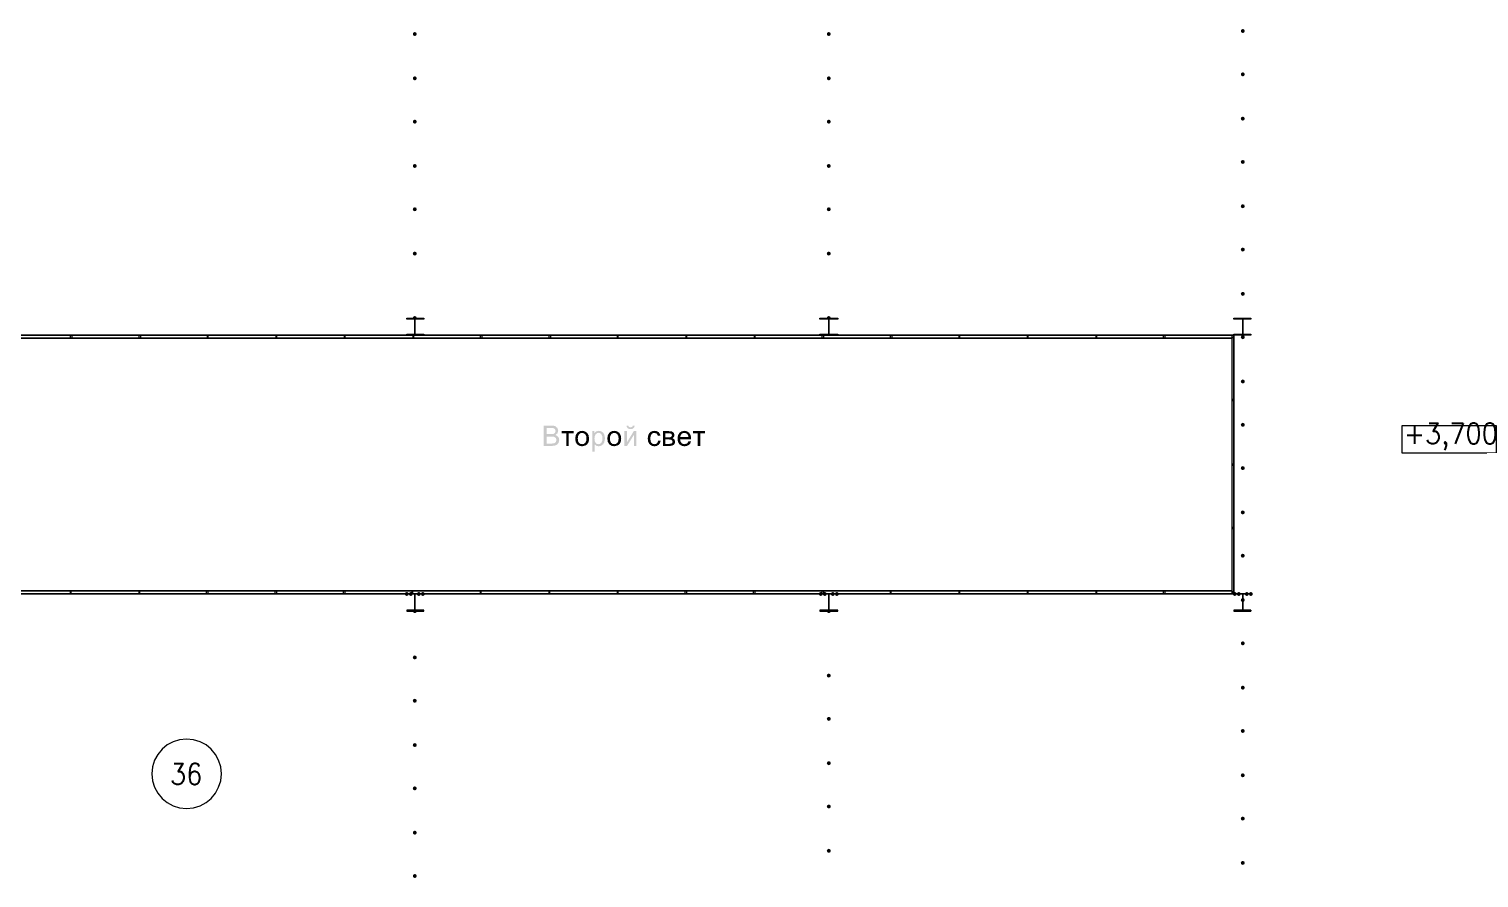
# Model space of a CAD drawing. Header units: millimetres. Extents: x 0 to 420, y 0 to 297.
# Drawn here: x 174.8 to 235.8, y 146.5 to 182.2 of the extents above; entities that cross this region are included whole.
import ezdxf

# ---------------------------------------------------------------- set-up
doc = ezdxf.new("R2010")
doc.units = ezdxf.units.MM
doc.styles.get("Standard").update_dxf_attribs({"font": 'STANDARD'})

msp = doc.modelspace()

# ---------------------------------------------------------------- hatches: boundary and pattern name
for points in [[(191.135, 181.991), (191.110129, 181.931204), (191.050333, 181.906333), (190.990538, 181.931204), (190.965667, 181.991), (190.990537, 182.050796), (191.050333, 182.075667), (191.110129, 182.050796)], [(208.534, 181.991), (208.509129, 181.931204), (208.449333, 181.906333), (208.389538, 181.931204), (208.364667, 181.991), (208.389537, 182.050796), (208.449333, 182.075667), (208.509129, 182.050796)], [(225.933, 182.118), (225.908129, 182.058204), (225.848333, 182.033333), (225.788537, 182.058204), (225.763667, 182.118), (225.788537, 182.177796), (225.848333, 182.202667), (225.908129, 182.177796)], [(225.933, 180.297667), (225.908129, 180.237871), (225.848333, 180.213), (225.788537, 180.237871), (225.763667, 180.297667), (225.788537, 180.357462), (225.848333, 180.382333), (225.908129, 180.357463)], [(191.135, 180.128333), (191.110129, 180.068537), (191.050333, 180.043667), (190.990538, 180.068537), (190.965667, 180.128333), (190.990537, 180.188129), (191.050333, 180.213), (191.110129, 180.188129)], [(208.534, 180.128333), (208.509129, 180.068537), (208.449333, 180.043667), (208.389538, 180.068537), (208.364667, 180.128333), (208.389537, 180.188129), (208.449333, 180.213), (208.509129, 180.188129)], [(191.135, 178.308), (191.110129, 178.248204), (191.050333, 178.223333), (190.990538, 178.248204), (190.965667, 178.308), (190.990537, 178.367796), (191.050333, 178.392667), (191.110129, 178.367796)], [(208.534, 178.308), (208.509129, 178.248204), (208.449333, 178.223333), (208.389538, 178.248204), (208.364667, 178.308), (208.389537, 178.367796), (208.449333, 178.392667), (208.509129, 178.367796)], [(225.933, 178.435), (225.908129, 178.375204), (225.848333, 178.350333), (225.788537, 178.375204), (225.763667, 178.435), (225.788537, 178.494796), (225.848333, 178.519667), (225.908129, 178.494796)], [(191.135, 176.445333), (191.110129, 176.385537), (191.050333, 176.360667), (190.990538, 176.385537), (190.965667, 176.445333), (190.990537, 176.505129), (191.050333, 176.53), (191.110129, 176.505129)], [(208.534, 176.445333), (208.509129, 176.385537), (208.449333, 176.360667), (208.389538, 176.385537), (208.364667, 176.445333), (208.389537, 176.505129), (208.449333, 176.53), (208.509129, 176.505129)], [(225.933, 176.614667), (225.908129, 176.554871), (225.848333, 176.53), (225.788537, 176.554871), (225.763667, 176.614667), (225.788537, 176.674462), (225.848333, 176.699333), (225.908129, 176.674463)], [(191.135, 174.625), (191.110129, 174.565204), (191.050333, 174.540333), (190.990538, 174.565204), (190.965667, 174.625), (190.990537, 174.684796), (191.050333, 174.709667), (191.110129, 174.684796)], [(208.534, 174.625), (208.509129, 174.565204), (208.449333, 174.540333), (208.389538, 174.565204), (208.364667, 174.625), (208.389537, 174.684796), (208.449333, 174.709667), (208.509129, 174.684796)], [(225.933, 174.752), (225.908129, 174.692204), (225.848333, 174.667333), (225.788537, 174.692204), (225.763667, 174.752), (225.788537, 174.811796), (225.848333, 174.836667), (225.908129, 174.811796)], [(191.135, 172.762333), (191.110129, 172.702537), (191.050333, 172.677667), (190.990538, 172.702537), (190.965667, 172.762333), (190.990537, 172.822129), (191.050333, 172.847), (191.110129, 172.822129)], [(208.534, 172.762333), (208.509129, 172.702537), (208.449333, 172.677667), (208.389538, 172.702537), (208.364667, 172.762333), (208.389537, 172.822129), (208.449333, 172.847), (208.509129, 172.822129)], [(225.933, 172.931667), (225.908129, 172.871871), (225.848333, 172.847), (225.788537, 172.871871), (225.763667, 172.931667), (225.788537, 172.991462), (225.848333, 173.016333), (225.908129, 172.991463)], [(225.933, 171.069), (225.908129, 171.009204), (225.848333, 170.984333), (225.788537, 171.009204), (225.763667, 171.069), (225.788537, 171.128796), (225.848333, 171.153667), (225.908129, 171.128796)], [(191.135, 170.053), (191.110129, 169.993204), (191.050333, 169.968333), (190.990538, 169.993204), (190.965667, 170.053), (190.990537, 170.112796), (191.050333, 170.137667), (191.110129, 170.112796)], [(208.534, 170.053), (208.509129, 169.993204), (208.449333, 169.968333), (208.389538, 169.993204), (208.364667, 170.053), (208.389537, 170.112796), (208.449333, 170.137667), (208.509129, 170.112796)], [(225.933, 169.248667), (225.908129, 169.188871), (225.848333, 169.164), (225.788537, 169.188871), (225.763667, 169.248667), (225.788537, 169.308462), (225.848333, 169.333333), (225.908129, 169.308463)], [(225.933, 167.386), (225.908129, 167.326204), (225.848333, 167.301333), (225.788537, 167.326204), (225.763667, 167.386), (225.788537, 167.445796), (225.848333, 167.470667), (225.908129, 167.445796)], [(197.216653, 165.298437), (197.722117, 165.298437), (197.722117, 165.211345), (197.522026, 165.211345), (197.522026, 164.676666), (197.417295, 164.676666), (197.417295, 165.211345), (197.216653, 165.211345)], [(201.279118, 164.904318), (201.382746, 164.891089), (201.352223, 164.795246), (201.295654, 164.722968), (201.21752, 164.677355), (201.123675, 164.662334), (201.008747, 164.683074), (200.918623, 164.745568), (200.860332, 164.847267), (200.840902, 164.985347), (200.84917, 165.079742), (200.873975, 165.161735), (200.916074, 165.227537), (200.97595, 165.274735), (201.046987, 165.30326), (201.124226, 165.312768), (201.216279, 165.299953), (201.290142, 165.261505), (201.343059, 165.199494), (201.372825, 165.115985), (201.270299, 165.099999), (201.217933, 165.194257), (201.128636, 165.226228), (201.05622, 165.211827), (200.999101, 165.168901), (200.961894, 165.094832), (200.949491, 164.988103), (200.96148, 164.879789), (200.997447, 164.806202), (201.052568, 164.763551), (201.122573, 164.749426), (201.179555, 164.758935), (201.226201, 164.78746), (201.260101, 164.835554)], [(202.743981, 165.298437), (203.249445, 165.298437), (203.249445, 165.211345), (203.049354, 165.211345), (203.049354, 164.676666), (202.944623, 164.676666), (202.944623, 165.211345), (202.743981, 165.211345)], [(225.933, 165.565667), (225.908129, 165.505871), (225.848333, 165.481), (225.788537, 165.505871), (225.763667, 165.565667), (225.788537, 165.625462), (225.848333, 165.650333), (225.908129, 165.625463)], [(225.933, 163.745333), (225.908129, 163.685537), (225.848333, 163.660667), (225.788537, 163.685537), (225.763667, 163.745333), (225.788537, 163.805129), (225.848333, 163.83), (225.908129, 163.805129)], [(225.933, 161.882667), (225.908129, 161.822871), (225.848333, 161.798), (225.788537, 161.822871), (225.763667, 161.882667), (225.788537, 161.942462), (225.848333, 161.967333), (225.908129, 161.942463)], [(225.933, 160.062333), (225.908129, 160.002537), (225.848333, 159.977667), (225.788537, 160.002537), (225.763667, 160.062333), (225.788537, 160.122129), (225.848333, 160.147), (225.908129, 160.122129)], [(190.796333, 158.453667), (190.771462, 158.393871), (190.711667, 158.369), (190.651871, 158.393871), (190.627, 158.453667), (190.651871, 158.513462), (190.711667, 158.538333), (190.771462, 158.513463)], [(190.965667, 158.453667), (190.940796, 158.393871), (190.881, 158.369), (190.821204, 158.393871), (190.796333, 158.453667), (190.821204, 158.513462), (190.881, 158.538333), (190.940796, 158.513463)], [(191.304333, 158.453667), (191.279462, 158.393871), (191.219667, 158.369), (191.159871, 158.393871), (191.135, 158.453667), (191.159871, 158.513462), (191.219667, 158.538333), (191.279462, 158.513463)], [(191.473667, 158.453667), (191.448796, 158.393871), (191.389, 158.369), (191.329204, 158.393871), (191.304333, 158.453667), (191.329204, 158.513462), (191.389, 158.538333), (191.448796, 158.513463)], [(208.195333, 158.453667), (208.170462, 158.393871), (208.110667, 158.369), (208.050871, 158.393871), (208.026, 158.453667), (208.050871, 158.513462), (208.110667, 158.538333), (208.170462, 158.513463)], [(208.364667, 158.453667), (208.339796, 158.393871), (208.28, 158.369), (208.220204, 158.393871), (208.195333, 158.453667), (208.220204, 158.513462), (208.28, 158.538333), (208.339796, 158.513463)], [(208.703333, 158.453667), (208.678462, 158.393871), (208.618667, 158.369), (208.558871, 158.393871), (208.534, 158.453667), (208.558871, 158.513462), (208.618667, 158.538333), (208.678462, 158.513463)], [(208.872667, 158.453667), (208.847796, 158.393871), (208.788, 158.369), (208.728204, 158.393871), (208.703333, 158.453667), (208.728204, 158.513462), (208.788, 158.538333), (208.847796, 158.513463)], [(225.594333, 158.453667), (225.569462, 158.393871), (225.509667, 158.369), (225.449871, 158.393871), (225.425, 158.453667), (225.449871, 158.513462), (225.509667, 158.538333), (225.569462, 158.513463)], [(225.763667, 158.453667), (225.738796, 158.393871), (225.679, 158.369), (225.619204, 158.393871), (225.594333, 158.453667), (225.619204, 158.513462), (225.679, 158.538333), (225.738796, 158.513463)], [(226.102333, 158.453667), (226.077462, 158.393871), (226.017667, 158.369), (225.957871, 158.393871), (225.933, 158.453667), (225.957871, 158.513462), (226.017667, 158.538333), (226.077462, 158.513463)], [(226.271667, 158.453667), (226.246796, 158.393871), (226.187, 158.369), (226.127204, 158.393871), (226.102333, 158.453667), (226.127204, 158.513462), (226.187, 158.538333), (226.246796, 158.513463)], [(225.933, 158.199667), (225.908129, 158.139871), (225.848333, 158.115), (225.788537, 158.139871), (225.763667, 158.199667), (225.788537, 158.259462), (225.848333, 158.284333), (225.908129, 158.259463)], [(191.135, 157.734), (191.110129, 157.674204), (191.050333, 157.649333), (190.990538, 157.674204), (190.965667, 157.734), (190.990537, 157.793796), (191.050333, 157.818667), (191.110129, 157.793796)], [(208.534, 157.734), (208.509129, 157.674204), (208.449333, 157.649333), (208.389538, 157.674204), (208.364667, 157.734), (208.389537, 157.793796), (208.449333, 157.818667), (208.509129, 157.793796)], [(225.933, 156.379333), (225.908129, 156.319538), (225.848333, 156.294667), (225.788537, 156.319538), (225.763667, 156.379333), (225.788537, 156.439129), (225.848333, 156.464), (225.908129, 156.439129)], [(191.135, 155.786667), (191.110129, 155.726871), (191.050333, 155.702), (190.990538, 155.726871), (190.965667, 155.786667), (190.990537, 155.846462), (191.050333, 155.871333), (191.110129, 155.846463)], [(208.534, 155.024667), (208.509129, 154.964871), (208.449333, 154.94), (208.389538, 154.964871), (208.364667, 155.024667), (208.389537, 155.084462), (208.449333, 155.109333), (208.509129, 155.084463)], [(225.933, 154.516667), (225.908129, 154.456871), (225.848333, 154.432), (225.788537, 154.456871), (225.763667, 154.516667), (225.788537, 154.576462), (225.848333, 154.601333), (225.908129, 154.576463)], [(191.135, 153.966333), (191.110129, 153.906537), (191.050333, 153.881667), (190.990538, 153.906537), (190.965667, 153.966333), (190.990537, 154.026129), (191.050333, 154.051), (191.110129, 154.026129)], [(208.534, 153.204333), (208.509129, 153.144537), (208.449333, 153.119667), (208.389538, 153.144537), (208.364667, 153.204333), (208.389537, 153.264129), (208.449333, 153.289), (208.509129, 153.264129)], [(225.933, 152.696333), (225.908129, 152.636537), (225.848333, 152.611667), (225.788537, 152.636537), (225.763667, 152.696333), (225.788537, 152.756129), (225.848333, 152.781), (225.908129, 152.756129)], [(191.135, 152.103667), (191.110129, 152.043871), (191.050333, 152.019), (190.990538, 152.043871), (190.965667, 152.103667), (190.990537, 152.163462), (191.050333, 152.188333), (191.110129, 152.163463)], [(208.534, 151.341667), (208.509129, 151.281871), (208.449333, 151.257), (208.389538, 151.281871), (208.364667, 151.341667), (208.389537, 151.401462), (208.449333, 151.426333), (208.509129, 151.401463)], [(225.933, 150.833667), (225.908129, 150.773871), (225.848333, 150.749), (225.788537, 150.773871), (225.763667, 150.833667), (225.788537, 150.893462), (225.848333, 150.918333), (225.908129, 150.893463)], [(191.135, 150.283333), (191.110129, 150.223537), (191.050333, 150.198667), (190.990538, 150.223537), (190.965667, 150.283333), (190.990537, 150.343129), (191.050333, 150.368), (191.110129, 150.343129)], [(208.534, 149.521333), (208.509129, 149.461537), (208.449333, 149.436667), (208.389538, 149.461537), (208.364667, 149.521333), (208.389537, 149.581129), (208.449333, 149.606), (208.509129, 149.581129)], [(225.933, 149.013333), (225.908129, 148.953537), (225.848333, 148.928667), (225.788537, 148.953537), (225.763667, 149.013333), (225.788537, 149.073129), (225.848333, 149.098), (225.908129, 149.073129)], [(191.135, 148.420667), (191.110129, 148.360871), (191.050333, 148.336), (190.990538, 148.360871), (190.965667, 148.420667), (190.990537, 148.480462), (191.050333, 148.505333), (191.110129, 148.480463)], [(208.534, 147.658667), (208.509129, 147.598871), (208.449333, 147.574), (208.389538, 147.598871), (208.364667, 147.658667), (208.389537, 147.718462), (208.449333, 147.743333), (208.509129, 147.718463)], [(225.933, 147.150667), (225.908129, 147.090871), (225.848333, 147.066), (225.788537, 147.090871), (225.763667, 147.150667), (225.788537, 147.210462), (225.848333, 147.235333), (225.908129, 147.210463)], [(191.135, 146.600333), (191.110129, 146.540537), (191.050333, 146.515667), (190.990538, 146.540537), (190.965667, 146.600333), (190.990537, 146.660129), (191.050333, 146.685), (191.110129, 146.660129)]]:
    msp.add_hatch(color=7).paths.add_polyline_path(points, flags=0)
h = msp.add_hatch(color=7)
h.paths.add_polyline_path([(196.471977, 164.676666), (196.471977, 165.535459), (196.794438, 165.535459), (196.882771, 165.528845), (196.952086, 165.509001), (197.045241, 165.429075), (197.078865, 165.315525), (197.0491, 165.211896), (196.958701, 165.133623), (197.027671, 165.102342), (197.078865, 165.055351), (197.110147, 164.995544), (197.120758, 164.925815), (197.094851, 164.813367), (197.032012, 164.733441), (196.937754, 164.690998), (196.799399, 164.676666)], flags=0)
h.paths.add_polyline_path([(196.586079, 165.174413), (196.771287, 165.174413), (196.836124, 165.176894), (196.879877, 165.184335), (196.94492, 165.22733), (196.966969, 165.302295), (196.946574, 165.377261), (196.888145, 165.421909), (196.836469, 165.430866), (196.757507, 165.434036), (196.586079, 165.434036)], flags=0)
h.paths.add_polyline_path([(196.586079, 164.77809), (196.799399, 164.77809), (196.877121, 164.781948), (196.942164, 164.80565), (196.98571, 164.853055), (197.002798, 164.925815), (196.977993, 165.009049), (196.909642, 165.058658), (196.856381, 165.069338), (196.784517, 165.07299), (196.586079, 165.07299)], flags=0)
h = msp.add_hatch(color=7)
h.paths.add_polyline_path([(197.790669, 164.987551), (197.814715, 165.138033), (197.887131, 165.243867), (197.975601, 165.295474), (198.082262, 165.312768), (198.198775, 165.291684), (198.291723, 165.228433), (198.352771, 165.128318), (198.373303, 164.996371), (198.364277, 164.888815), (198.337474, 164.807304), (198.29317, 164.746188), (198.232743, 164.700368), (198.082262, 164.662334), (197.964095, 164.683143), (197.871146, 164.746119), (197.81065, 164.848232)], flags=0)
h.paths.add_polyline_path([(197.899258, 164.987551), (197.912143, 164.882889), (197.951072, 164.808406), (198.009846, 164.764034), (198.082262, 164.749426), (198.154195, 164.764309), (198.2129, 164.808958), (198.252105, 164.884474), (198.265265, 164.99141), (198.252105, 165.092627), (198.2129, 165.166145), (198.153782, 165.210794), (198.082262, 165.225676), (198.009846, 165.210794), (197.951072, 165.166145), (197.912143, 165.091731)], flags=0)
h = msp.add_hatch(color=7)
h.paths.add_polyline_path([(198.505232, 164.438541), (198.505232, 165.298437), (198.601695, 165.298437), (198.601695, 165.217959), (198.677763, 165.289066), (198.781942, 165.312768), (198.856494, 165.302433), (198.921951, 165.271427), (198.975419, 165.221818), (199.014004, 165.155672), (199.045423, 164.992512), (199.011248, 164.820533), (198.969011, 164.752734), (198.911478, 164.703124), (198.844505, 164.672601), (198.774225, 164.662334), (198.679968, 164.684383), (198.611066, 164.741158), (198.611066, 164.438541)], flags=0)
h.paths.add_polyline_path([(198.601144, 164.984244), (198.613202, 164.879582), (198.649651, 164.806753), (198.702981, 164.76362), (198.76706, 164.749426), (198.832379, 164.764034), (198.887776, 164.808406), (198.925258, 164.884199), (198.937936, 164.993064), (198.925603, 165.096485), (198.888878, 165.170555), (198.834997, 165.215203), (198.772021, 165.230086), (198.708355, 165.214377), (198.652958, 165.167248), (198.614028, 165.090009)], flags=0)
h = msp.add_hatch(color=7)
h.paths.add_polyline_path([(199.141523, 164.987551), (199.16557, 165.138033), (199.237986, 165.243867), (199.326456, 165.295474), (199.433116, 165.312768), (199.549629, 165.291684), (199.642578, 165.228433), (199.703625, 165.128318), (199.724158, 164.996371), (199.715132, 164.888815), (199.688329, 164.807304), (199.644025, 164.746188), (199.583598, 164.700368), (199.433116, 164.662334), (199.314949, 164.683143), (199.222001, 164.746119), (199.161505, 164.848232)], flags=0)
h.paths.add_polyline_path([(199.250113, 164.987551), (199.262997, 164.882889), (199.301927, 164.808406), (199.3607, 164.764034), (199.433116, 164.749426), (199.50505, 164.764309), (199.563754, 164.808958), (199.602959, 164.884474), (199.61612, 164.99141), (199.602959, 165.092627), (199.563754, 165.166145), (199.504636, 165.210794), (199.433116, 165.225676), (199.3607, 165.210794), (199.301927, 165.166145), (199.262997, 165.091731)], flags=0)
h = msp.add_hatch(color=7)
h.paths.add_polyline_path([(199.856087, 165.298437), (199.96192, 165.298437), (199.96192, 164.824392), (200.254064, 165.298437), (200.367615, 165.298437), (200.367615, 164.676666), (200.262333, 164.676666), (200.262333, 165.147955), (199.970189, 164.676666), (199.856087, 164.676666)], flags=0)
h.paths.add_polyline_path([(200.219338, 165.534357), (200.291547, 165.534357), (200.273426, 165.469382), (200.237528, 165.421358), (200.185438, 165.391868), (200.118465, 165.382222), (200.05101, 165.391868), (199.998852, 165.421358), (199.963023, 165.468969), (199.945384, 165.534357), (200.017593, 165.534357), (200.049564, 165.474275), (200.115158, 165.454982), (200.186816, 165.473723)], flags=0)
h = msp.add_hatch(color=7)
h.paths.add_polyline_path([(201.481373, 165.298437), (201.723908, 165.298437), (201.801974, 165.294716), (201.857302, 165.283554), (201.932268, 165.228984), (201.963687, 165.133623), (201.944945, 165.055902), (201.889824, 165.000781), (201.962584, 164.945659), (201.991799, 164.85085), (201.972713, 164.773404), (201.928409, 164.71911), (201.857716, 164.687139), (201.761391, 164.676666), (201.481373, 164.676666)], flags=0)
h.paths.add_polyline_path([(201.586656, 165.03661), (201.699103, 165.03661), (201.755672, 165.038332), (201.791156, 165.043775), (201.836356, 165.072439), (201.856751, 165.123702), (201.847794, 165.165112), (201.821473, 165.192052), (201.774344, 165.206453), (201.702411, 165.211345), (201.586656, 165.211345)], flags=0)
h.paths.add_polyline_path([(201.586656, 164.763207), (201.725562, 164.763207), (201.800803, 164.768306), (201.847932, 164.784153), (201.873425, 164.812334), (201.883209, 164.855811), (201.863917, 164.910933), (201.813756, 164.943454), (201.713986, 164.950069), (201.586656, 164.950069)], flags=0)
h = msp.add_hatch(color=7)
h.paths.add_polyline_path([(202.551418, 164.876757), (202.660558, 164.863528), (202.623351, 164.778641), (202.564647, 164.715251), (202.485341, 164.675564), (202.386604, 164.662334), (202.264304, 164.683143), (202.170528, 164.746119), (202.110514, 164.847405), (202.090602, 164.98259), (202.110583, 165.121497), (202.171079, 165.225676), (202.264097, 165.290927), (202.381092, 165.312768), (202.493954, 165.291409), (202.584491, 165.227881), (202.644022, 165.125424), (202.663866, 164.988654), (202.663314, 164.960542), (202.199191, 164.960542), (202.216554, 164.870005), (202.257069, 164.803446), (202.315704, 164.762793), (202.387156, 164.749426), (202.486374, 164.779743), (202.522823, 164.818948)], flags=0)
h.paths.add_polyline_path([(202.205255, 165.047634), (202.55252, 165.047634), (202.538878, 165.115847), (202.512833, 165.165043), (202.454542, 165.210931), (202.382195, 165.226228), (202.315222, 165.213894), (202.259825, 165.177169), (202.221378, 165.120463)], flags=0)

# ---------------------------------------------------------------- linework, layer by layer
at = {"color": 7, "lineweight": 0}
for points in [[(190.711667, 170.010667), (190.711667, 170.053)], [(190.881, 170.010667), (190.881, 170.053)], [(191.050333, 169.333333), (191.050333, 170.053)], [(191.219667, 170.010667), (191.219667, 170.053)], [(191.389, 170.010667), (191.389, 170.053)], [(208.110667, 170.010667), (208.110667, 170.053)], [(208.28, 170.010667), (208.28, 170.053)], [(208.449333, 169.333333), (208.449333, 170.053)], [(208.618667, 170.010667), (208.618667, 170.053)], [(208.788, 170.010667), (208.788, 170.053)], [(225.509667, 170.010667), (225.509667, 170.053)], [(225.679, 170.010667), (225.679, 170.053)], [(225.848333, 169.333333), (225.848333, 170.053)], [(226.017667, 170.010667), (226.017667, 170.053)], [(226.187, 170.010667), (226.187, 170.053)], [(139.234333, 169.333333), (225.467333, 169.333333), (139.234333, 169.333333), (139.234333, 158.453667), (139.361333, 158.453667), (139.361333, 169.206333), (225.382667, 169.206333), (139.361333, 169.206333)], [(139.234333, 169.333333), (225.467333, 169.333333), (139.234333, 169.333333), (139.234333, 158.453667), (139.361333, 158.453667), (139.361333, 169.206333), (225.382667, 169.206333), (139.361333, 169.206333)], [(225.467333, 169.333333), (139.234333, 169.333333), (139.234333, 158.453667)], [(139.234333, 158.453667), (225.467333, 158.453667), (225.467333, 169.333333)], [(190.711667, 169.333333), (190.711667, 169.375667)], [(190.881, 169.333333), (190.881, 169.375667)], [(191.219667, 169.333333), (191.219667, 169.375667)], [(191.389, 169.333333), (191.389, 169.375667)], [(208.110667, 169.333333), (208.110667, 169.375667)], [(208.28, 169.333333), (208.28, 169.375667)], [(208.618667, 169.333333), (208.618667, 169.375667)], [(208.788, 169.333333), (208.788, 169.375667)], [(225.382667, 169.206333), (225.382667, 158.580667)], [(225.382667, 169.206333), (225.382667, 158.580667)], [(225.382667, 169.206333), (225.382667, 158.580667)], [(225.382667, 169.206333), (225.382667, 158.580667)], [(225.467333, 158.453667), (225.467333, 169.333333)], [(225.467333, 158.453667), (225.467333, 169.333333)], [(225.467333, 158.453667), (225.467333, 169.333333)], [(225.467333, 158.453667), (225.467333, 169.333333)], [(225.509667, 169.333333), (225.509667, 169.375667)], [(225.679, 169.333333), (225.679, 169.375667)], [(226.017667, 169.333333), (226.017667, 169.375667)], [(226.187, 169.333333), (226.187, 169.375667)], [(191.050333, 158.453667), (191.050333, 157.734)], [(208.449333, 158.453667), (208.449333, 157.734)], [(225.848333, 158.453667), (225.848333, 157.734)], [(190.711667, 157.776333), (190.711667, 157.734)], [(190.881, 157.776333), (190.881, 157.734)], [(191.219667, 157.776333), (191.219667, 157.734)], [(191.389, 157.776333), (191.389, 157.734)], [(208.110667, 157.776333), (208.110667, 157.734)], [(208.28, 157.776333), (208.28, 157.734)], [(208.618667, 157.776333), (208.618667, 157.734)], [(208.788, 157.776333), (208.788, 157.734)], [(225.509667, 157.776333), (225.509667, 157.734)], [(225.679, 157.776333), (225.679, 157.734)], [(226.017667, 157.776333), (226.017667, 157.734)], [(226.187, 157.776333), (226.187, 157.734)], [(182.922333, 150.897167), (182.892661, 151.19151), (182.807561, 151.465662), (182.672905, 151.713749), (182.494566, 151.929899), (182.278416, 152.108238), (182.030329, 152.242894), (181.756177, 152.327995), (181.461833, 152.357667), (181.16749, 152.327995), (180.893338, 152.242894), (180.645251, 152.108238), (180.429101, 151.929899), (180.250762, 151.713749), (180.116106, 151.465662), (180.031005, 151.19151), (180.001333, 150.897167)], [(180.001333, 150.897167), (180.031005, 150.602823), (180.116106, 150.328671), (180.250762, 150.080584), (180.429101, 149.864434), (180.645251, 149.686095), (180.893338, 149.551439), (181.16749, 149.466339), (181.461833, 149.436667), (181.756177, 149.466339), (182.030329, 149.551439), (182.278416, 149.686095), (182.494566, 149.864434), (182.672905, 150.080584), (182.807561, 150.328671), (182.892661, 150.602823), (182.922333, 150.897167)]]:
    msp.add_lwpolyline(points, dxfattribs=at)
for points in [[(191.431333, 169.333333), (190.711667, 169.333333), (190.711667, 169.375667), (191.050333, 169.375667), (191.050333, 170.010667), (190.711667, 170.010667), (190.711667, 170.053), (191.431333, 170.053), (191.431333, 170.010667), (191.050333, 170.010667), (191.050333, 169.375667), (191.431333, 169.375667)], [(208.830333, 169.333333), (208.068333, 169.333333), (208.068333, 169.375667), (208.449333, 169.375667), (208.449333, 170.010667), (208.068333, 170.010667), (208.068333, 170.053), (208.830333, 170.053), (208.830333, 170.010667), (208.449333, 170.010667), (208.449333, 169.375667), (208.830333, 169.375667)], [(226.187, 169.333333), (225.467333, 169.333333), (225.467333, 169.375667), (225.848333, 169.375667), (225.848333, 170.010667), (225.467333, 170.010667), (225.467333, 170.053), (226.187, 170.053), (226.187, 170.010667), (225.848333, 170.010667), (225.848333, 169.375667), (226.187, 169.375667)], [(225.467333, 158.453667), (139.234333, 158.453667), (139.234333, 158.580667), (225.382667, 158.580667), (139.234333, 158.580667), (139.234333, 158.453667), (225.467333, 158.453667), (225.467333, 169.333333), (139.234333, 169.333333), (139.234333, 158.453667), (139.361333, 158.453667), (139.361333, 169.206333), (225.382667, 169.206333), (225.382667, 158.580667), (139.234333, 158.580667), (139.234333, 158.453667)], [(139.234333, 169.333333), (139.234333, 158.453667), (225.467333, 158.453667), (225.467333, 169.333333)], [(176.572333, 169.333333), (176.572333, 169.206333), (176.657, 169.206333), (176.657, 169.333333)], [(179.451, 169.333333), (179.451, 169.206333), (179.535667, 169.206333), (179.535667, 169.333333)], [(182.329667, 169.333333), (182.329667, 169.206333), (182.372, 169.206333), (182.372, 169.333333)], [(185.208333, 169.333333), (185.208333, 169.206333), (185.250667, 169.206333), (185.250667, 169.333333)], [(188.087, 169.333333), (188.087, 169.206333), (188.129333, 169.206333), (188.129333, 169.333333)], [(190.965667, 169.333333), (190.965667, 169.206333), (191.008, 169.206333), (191.008, 169.333333)], [(193.802, 169.333333), (193.802, 169.206333), (193.886667, 169.206333), (193.886667, 169.333333)], [(196.680667, 169.333333), (196.680667, 169.206333), (196.765333, 169.206333), (196.765333, 169.333333)], [(199.559333, 169.333333), (199.559333, 169.206333), (199.601667, 169.206333), (199.601667, 169.333333)], [(202.438, 169.333333), (202.438, 169.206333), (202.480333, 169.206333), (202.480333, 169.333333)], [(205.316667, 169.333333), (205.316667, 169.206333), (205.359, 169.206333), (205.359, 169.333333)], [(208.153, 169.333333), (208.153, 169.206333), (208.237667, 169.206333), (208.237667, 169.333333)], [(211.031667, 169.333333), (211.031667, 169.206333), (211.116333, 169.206333), (211.116333, 169.333333)], [(213.910333, 169.333333), (213.910333, 169.206333), (213.952667, 169.206333), (213.952667, 169.333333)], [(216.789, 169.333333), (216.789, 169.206333), (216.831333, 169.206333), (216.831333, 169.333333)], [(219.667667, 169.333333), (219.667667, 169.206333), (219.71, 169.206333), (219.71, 169.333333)], [(222.504, 169.333333), (222.504, 169.206333), (222.588667, 169.206333), (222.588667, 169.333333)], [(225.425, 169.206333), (225.425, 169.248667), (225.467333, 169.248667), (225.467333, 169.291), (225.425, 169.333333), (225.382667, 169.333333), (225.382667, 169.291), (225.382667, 169.248667), (225.425, 169.248667)], [(225.467333, 166.624), (225.382667, 166.624), (225.382667, 166.581667), (225.467333, 166.581667)], [(232.537, 164.380333), (236.516333, 164.380333), (236.516333, 165.523333), (232.537, 165.523333)], [(225.467333, 163.914667), (225.382667, 163.914667), (225.382667, 163.872333), (225.467333, 163.872333)], [(225.467333, 161.247667), (225.382667, 161.247667), (225.382667, 161.205333), (225.467333, 161.205333)], [(225.467333, 158.453667), (139.234333, 158.453667), (139.234333, 158.580667), (225.382667, 158.580667), (139.234333, 158.580667), (139.234333, 158.453667)], [(176.614667, 158.453667), (176.614667, 158.580667), (176.572333, 158.580667), (176.572333, 158.453667)], [(179.493333, 158.453667), (179.493333, 158.580667), (179.451, 158.580667), (179.451, 158.453667)], [(182.372, 158.453667), (182.372, 158.580667), (182.287333, 158.580667), (182.287333, 158.453667)], [(185.250667, 158.453667), (185.250667, 158.580667), (185.166, 158.580667), (185.166, 158.453667)], [(188.129333, 158.453667), (188.129333, 158.580667), (188.044667, 158.580667), (188.044667, 158.453667)], [(191.431333, 158.453667), (190.711667, 158.453667), (191.050333, 158.453667), (191.050333, 157.776333), (190.711667, 157.776333), (190.711667, 157.734), (191.431333, 157.734), (191.431333, 157.776333), (191.050333, 157.776333), (191.050333, 158.453667)], [(190.965667, 158.453667), (190.965667, 158.580667), (190.923333, 158.580667), (190.923333, 158.453667)], [(193.844333, 158.453667), (193.844333, 158.580667), (193.802, 158.580667), (193.802, 158.453667)], [(196.723, 158.453667), (196.723, 158.580667), (196.680667, 158.580667), (196.680667, 158.453667)], [(199.601667, 158.453667), (199.601667, 158.580667), (199.559333, 158.580667), (199.559333, 158.453667)], [(202.480333, 158.453667), (202.480333, 158.580667), (202.395667, 158.580667), (202.395667, 158.453667)], [(205.359, 158.453667), (205.359, 158.580667), (205.274333, 158.580667), (205.274333, 158.453667)], [(208.830333, 158.453667), (208.068333, 158.453667), (208.449333, 158.453667), (208.449333, 157.776333), (208.068333, 157.776333), (208.068333, 157.734), (208.830333, 157.734), (208.830333, 157.776333), (208.449333, 157.776333), (208.449333, 158.453667)], [(208.237667, 158.453667), (208.237667, 158.580667), (208.153, 158.580667), (208.153, 158.453667)], [(211.074, 158.453667), (211.074, 158.580667), (211.031667, 158.580667), (211.031667, 158.453667)], [(213.952667, 158.453667), (213.952667, 158.580667), (213.910333, 158.580667), (213.910333, 158.453667)], [(216.831333, 158.453667), (216.831333, 158.580667), (216.789, 158.580667), (216.789, 158.453667)], [(219.71, 158.453667), (219.71, 158.580667), (219.667667, 158.580667), (219.667667, 158.453667)], [(222.588667, 158.453667), (222.588667, 158.580667), (222.504, 158.580667), (222.504, 158.453667)], [(225.382667, 158.538333), (225.382667, 158.496), (225.425, 158.496), (225.467333, 158.496), (225.467333, 158.538333), (225.425, 158.538333)], [(226.187, 158.453667), (225.467333, 158.453667), (225.848333, 158.453667), (225.848333, 157.776333), (225.467333, 157.776333), (225.467333, 157.734), (226.187, 157.734), (226.187, 157.776333), (225.848333, 157.776333), (225.848333, 158.453667)]]:
    msp.add_lwpolyline(points, close=True, dxfattribs=at)
at = {"color": 254, "lineweight": 0}
msp.add_lwpolyline([(225.467333, 169.333333), (225.467333, 158.453667), (139.234333, 158.453667), (139.234333, 169.333333)], close=True, dxfattribs=at)
at = {"color": 8, "lineweight": 0}
msp.add_lwpolyline([(225.467333, 169.333333), (225.467333, 158.453667), (139.234333, 158.453667), (139.234333, 169.333333)], close=True, dxfattribs=at)

# ---------------------------------------------------------------- texts
at = {"color": 7, "char_height": 0.872032, "attachment_point": 1}
for s, insert, width in [('+3,700', (232.621667, 165.633362), 3.43968178), ('36', (180.763333, 151.324701), 1.06581689)]:
    msp.add_mtext(s, dxfattribs=dict(at, insert=insert, width=width))

doc.saveas('drawing.dxf')
